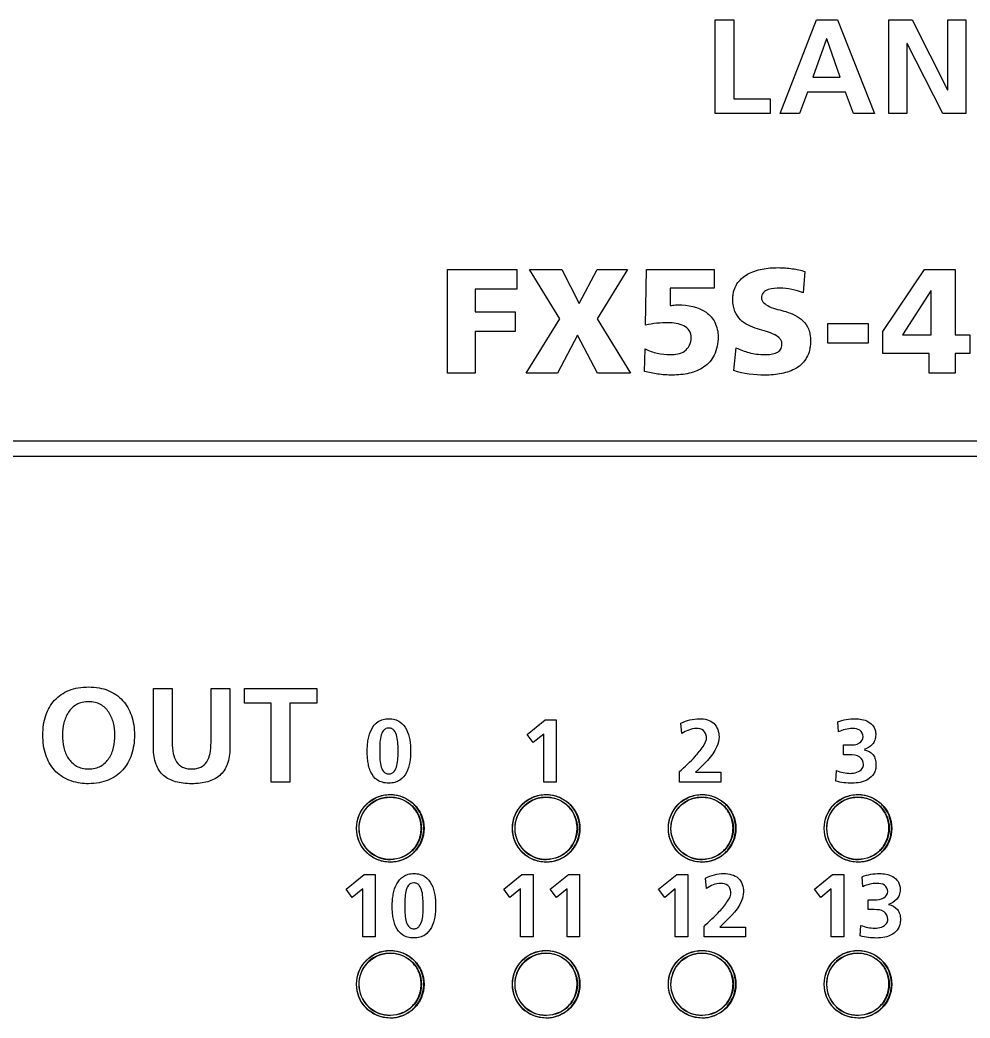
# Model space of a CAD drawing. Header units: millimetres. Extents: x 76 to 206, y 104 to 201.
# Drawn here: x 170.63 to 188.91, y 129.76 to 148.97 of the extents above; entities that cross this region are included whole.
import ezdxf

# ---------------------------------------------------------------- set-up
doc = ezdxf.new("R2010")
doc.units = ezdxf.units.MM
doc.header["$LTSCALE"] = 23.1
doc.layers.get('0').update_dxf_attribs({"linetype": 'CONTINUOUS'})

msp = doc.modelspace()

# ---------------------------------------------------------------- linework, layer by layer
at = {"color": 7, "linetype": 'Continuous'}
for p, q in [((184.011, 148.969), (184.372, 148.969)), ((184.011, 147.169), (184.011, 148.969)), ((184.372, 148.969), (184.372, 147.453)), ((185.258, 147.169), (185.959, 148.969)), ((185.959, 148.969), (186.366, 148.969)), ((186.366, 148.969), (187.073, 147.169)), ((187.354, 148.969), (187.798, 148.969)), ((187.354, 147.169), (187.354, 148.969)), ((187.798, 148.969), (188.483, 147.623)), ((188.489, 148.969), (188.834, 148.969)), ((188.489, 147.623), (188.489, 148.969)), ((188.834, 148.969), (188.834, 147.169)), ((186.152, 148.608), (185.892, 147.866)), ((186.158, 148.608), (186.152, 148.608)), ((186.418, 147.866), (186.158, 148.608)), ((187.705, 148.515), (187.7, 148.515)), ((187.7, 148.515), (187.7, 147.169)), ((188.393, 147.169), (187.705, 148.515)), ((185.892, 147.866), (186.418, 147.866)), ((185.789, 147.582), (185.631, 147.169)), ((186.518, 147.582), (185.789, 147.582)), ((186.673, 147.169), (186.518, 147.582)), ((188.483, 147.623), (188.489, 147.623)), ((184.372, 147.453), (185.07, 147.453)), ((185.07, 147.453), (185.07, 147.169)), ((185.07, 147.169), (184.011, 147.169)), ((185.631, 147.169), (185.258, 147.169)), ((187.073, 147.169), (186.673, 147.169)), ((187.7, 147.169), (187.354, 147.169)), ((188.834, 147.169), (188.393, 147.169)), ((178.858, 144.168), (180.196, 144.168)), ((178.858, 142.17), (178.858, 144.168)), ((180.196, 144.168), (180.196, 143.79)), ((180.44, 144.168), (181.061, 144.168)), ((181.018, 143.221), (180.44, 144.168)), ((181.061, 144.168), (181.396, 143.51)), ((181.396, 143.51), (181.74, 144.168)), ((181.74, 144.168), (182.324, 144.168)), ((182.324, 144.168), (181.74, 143.221)), ((182.671, 143.095), (182.686, 144.168)), ((182.686, 144.168), (183.988, 144.168)), ((183.988, 144.168), (183.988, 143.808)), ((185.736, 144.128), (185.702, 143.716)), ((187.235, 142.974), (188.037, 144.168)), ((188.037, 144.168), (188.627, 144.168)), ((188.627, 144.168), (188.627, 142.911)), ((180.196, 143.79), (179.391, 143.79)), ((179.391, 143.79), (179.391, 143.352)), ((183.988, 143.808), (183.144, 143.808)), ((183.144, 143.808), (183.144, 143.476)), ((188.157, 143.756), (187.613, 142.911)), ((188.163, 143.756), (188.157, 143.756)), ((188.163, 142.911), (188.163, 143.756)), ((179.391, 143.352), (180.161, 143.352)), ((180.161, 143.352), (180.161, 142.974)), ((180.371, 142.17), (181.018, 143.221)), ((181.74, 143.221), (182.382, 142.17)), ((186.177, 143.129), (186.953, 143.129)), ((186.177, 142.751), (186.177, 143.129)), ((186.953, 143.129), (186.953, 142.751)), ((180.161, 142.974), (179.391, 142.974)), ((179.391, 142.974), (179.391, 142.17)), ((181.359, 142.906), (180.975, 142.17)), ((181.746, 142.17), (181.359, 142.906)), ((187.235, 142.551), (187.235, 142.974)), ((187.613, 142.911), (188.163, 142.911)), ((188.627, 142.911), (188.91, 142.911)), ((188.91, 142.911), (188.91, 142.551)), ((186.953, 142.751), (186.177, 142.751)), ((182.651, 142.207), (182.66, 142.639)), ((184.37, 142.221), (184.416, 142.662)), ((188.128, 142.551), (187.235, 142.551)), ((188.128, 142.17), (188.128, 142.551)), ((188.91, 142.551), (188.627, 142.551)), ((188.627, 142.551), (188.627, 142.17)), ((179.391, 142.17), (178.858, 142.17)), ((180.975, 142.17), (180.371, 142.17)), ((182.382, 142.17), (181.746, 142.17)), ((188.627, 142.17), (188.128, 142.17)), ((145.709, 140.87), (200.526, 140.87)), ((200.526, 140.569), (145.709, 140.569)), ((173.202, 136.103), (173.563, 136.103)), ((173.202, 134.953), (173.202, 136.103)), ((173.563, 136.103), (173.563, 135.064)), ((174.31, 136.103), (174.671, 136.103)), ((174.31, 135.064), (174.31, 136.103)), ((174.671, 136.103), (174.671, 134.953)), ((174.953, 136.103), (176.345, 136.103)), ((174.953, 135.82), (174.953, 136.103)), ((176.345, 136.103), (176.345, 135.82)), ((175.469, 135.82), (174.953, 135.82)), ((175.469, 134.304), (175.469, 135.82)), ((176.345, 135.82), (175.829, 135.82)), ((175.829, 135.82), (175.829, 134.304)), ((180.39, 135.221), (180.74, 135.502)), ((180.74, 135.502), (180.953, 135.502)), ((180.953, 135.502), (180.953, 134.304)), ((183.371, 135.238), (183.352, 135.437)), ((186.383, 135.27), (186.369, 135.463)), ((180.51, 135.064), (180.39, 135.221)), ((180.713, 135.229), (180.51, 135.064)), ((180.713, 134.304), (180.713, 135.229)), ((186.482, 135.018), (186.592, 135.018)), ((186.482, 134.829), (186.482, 135.018)), ((186.599, 134.829), (186.482, 134.829)), ((183.325, 134.304), (183.325, 134.505)), ((183.632, 134.492), (184.122, 134.492)), ((184.122, 134.492), (184.122, 134.304)), ((186.331, 134.323), (186.345, 134.527)), ((175.829, 134.304), (175.469, 134.304)), ((180.953, 134.304), (180.713, 134.304)), ((184.122, 134.304), (183.325, 134.304)), ((176.908, 132.241), (177.258, 132.523)), ((177.258, 132.523), (177.471, 132.523)), ((177.471, 132.523), (177.471, 131.324)), ((179.942, 132.241), (180.292, 132.523)), ((180.292, 132.523), (180.505, 132.523)), ((180.505, 132.523), (180.505, 131.324)), ((180.838, 132.241), (181.188, 132.523)), ((181.188, 132.523), (181.401, 132.523)), ((181.401, 132.523), (181.401, 131.324)), ((182.92, 132.241), (183.27, 132.523)), ((183.27, 132.523), (183.483, 132.523)), ((183.483, 132.523), (183.483, 131.324)), ((185.92, 132.241), (186.27, 132.523)), ((186.27, 132.523), (186.483, 132.523)), ((186.483, 132.523), (186.483, 131.324)), ((183.841, 132.258), (183.822, 132.457)), ((186.853, 132.291), (186.839, 132.483)), ((177.028, 132.085), (176.908, 132.241)), ((177.231, 132.25), (177.028, 132.085)), ((177.231, 131.324), (177.231, 132.25)), ((180.062, 132.085), (179.942, 132.241)), ((180.265, 132.25), (180.062, 132.085)), ((180.265, 131.324), (180.265, 132.25)), ((180.958, 132.085), (180.838, 132.241)), ((181.161, 132.25), (180.958, 132.085)), ((181.161, 131.324), (181.161, 132.25)), ((183.04, 132.085), (182.92, 132.241)), ((183.243, 132.25), (183.04, 132.085)), ((183.243, 131.324), (183.243, 132.25)), ((186.04, 132.085), (185.92, 132.241)), ((186.242, 132.25), (186.04, 132.085)), ((186.242, 131.324), (186.242, 132.25)), ((186.952, 132.039), (187.062, 132.039)), ((186.952, 131.849), (186.952, 132.039)), ((187.069, 131.849), (186.952, 131.849)), ((183.795, 131.324), (183.795, 131.525)), ((184.102, 131.513), (184.592, 131.513)), ((184.592, 131.513), (184.592, 131.324)), ((186.801, 131.343), (186.815, 131.547)), ((177.471, 131.324), (177.231, 131.324)), ((180.505, 131.324), (180.265, 131.324)), ((181.401, 131.324), (181.161, 131.324)), ((183.483, 131.324), (183.243, 131.324)), ((184.592, 131.324), (183.795, 131.324)), ((186.483, 131.324), (186.242, 131.324))]:
    msp.add_line(p, q, dxfattribs=at)
for centre, radius in [((177.759, 133.413), 0.65), ((180.759, 133.413), 0.65), ((183.759, 133.413), 0.65), ((186.759, 133.413), 0.65), ((177.759, 133.413), 0.6), ((180.759, 133.413), 0.6), ((183.759, 133.413), 0.6), ((186.759, 133.413), 0.6), ((177.759, 130.413), 0.65), ((177.759, 130.413), 0.6), ((180.759, 130.413), 0.65), ((180.759, 130.413), 0.6), ((183.759, 130.413), 0.65), ((183.759, 130.413), 0.6), ((186.759, 130.413), 0.65), ((186.759, 130.413), 0.6)]:
    msp.add_circle(centre, radius, dxfattribs=at)
for centre, radius, start, end in [((177.753, 133.414), 0.65, 127.6366, 232.365), ((177.753, 133.414), 0.6, 64.3773, 132.5452), ((177.751, 133.412), 0.603, 45.0067, 64.2788), ((177.751, 133.413), 0.653, 46.2725, 49.9001), ((177.753, 133.415), 0.65, 42.6995, 46.271), ((180.753, 133.414), 0.65, 127.6366, 232.365), ((180.753, 133.414), 0.6, 64.3773, 132.5452), ((180.751, 133.412), 0.603, 45.0067, 64.2788), ((180.751, 133.413), 0.653, 46.2725, 49.9001), ((180.753, 133.415), 0.65, 42.6995, 46.271), ((183.753, 133.414), 0.65, 127.6366, 232.365), ((183.753, 133.414), 0.6, 64.3773, 132.5452), ((183.751, 133.412), 0.603, 45.0067, 64.2788), ((183.751, 133.413), 0.653, 46.2725, 49.9001), ((183.753, 133.415), 0.65, 42.6995, 46.271), ((186.753, 133.414), 0.65, 127.6366, 232.365), ((186.753, 133.414), 0.6, 64.3773, 132.5452), ((186.751, 133.412), 0.603, 45.0067, 64.2788), ((186.751, 133.413), 0.653, 46.2725, 49.9001), ((186.753, 133.415), 0.65, 42.6995, 46.271), ((177.753, 133.415), 0.6, 137.4425, 225.006), ((177.751, 133.417), 0.597, 132.5605, 137.4931), ((177.753, 133.414), 0.6, 42.5445, 44.9989), ((177.751, 133.412), 0.603, 39.9501, 42.5447), ((177.75, 133.411), 0.605, 36.1427, 39.9502), ((177.751, 133.412), 0.653, 40.1007, 42.7009), ((177.759, 133.417), 0.594, 15.1438, 36.2224), ((177.752, 133.413), 0.652, 24.8254, 40.1182), ((177.764, 133.419), 0.638, 19.357, 24.7864), ((180.753, 133.415), 0.6, 137.4425, 225.006), ((180.751, 133.417), 0.597, 132.5605, 137.4931), ((180.753, 133.414), 0.6, 42.5445, 44.9989), ((180.751, 133.412), 0.603, 39.9501, 42.5447), ((180.75, 133.411), 0.605, 36.1427, 39.9502), ((180.751, 133.412), 0.653, 40.1007, 42.7009), ((180.759, 133.417), 0.594, 15.1438, 36.2224), ((180.752, 133.413), 0.652, 24.8254, 40.1182), ((180.764, 133.419), 0.638, 19.357, 24.7864), ((183.753, 133.415), 0.6, 137.4425, 225.006), ((183.751, 133.417), 0.597, 132.5605, 137.4931), ((183.753, 133.414), 0.6, 42.5445, 44.9989), ((183.751, 133.412), 0.603, 39.9501, 42.5447), ((183.75, 133.411), 0.605, 36.1427, 39.9502), ((183.751, 133.412), 0.653, 40.1007, 42.7009), ((183.759, 133.417), 0.594, 15.1438, 36.2224), ((183.752, 133.413), 0.652, 24.8254, 40.1182), ((183.764, 133.419), 0.638, 19.357, 24.7864), ((186.753, 133.415), 0.6, 137.4425, 225.006), ((186.751, 133.417), 0.597, 132.5605, 137.4931), ((186.753, 133.414), 0.6, 42.5445, 44.9989), ((186.751, 133.412), 0.603, 39.9501, 42.5447), ((186.75, 133.411), 0.605, 36.1427, 39.9502), ((186.751, 133.412), 0.653, 40.1007, 42.7009), ((186.759, 133.417), 0.594, 15.1438, 36.2224), ((186.752, 133.413), 0.652, 24.8254, 40.1182), ((186.764, 133.419), 0.638, 19.357, 24.7864), ((177.749, 133.414), 0.604, 9.7615, 15.1601), ((177.752, 133.415), 0.601, 357.4529, 9.7895), ((177.749, 133.414), 0.654, 3.144, 19.3344), ((180.749, 133.414), 0.604, 9.7615, 15.1601), ((180.752, 133.415), 0.601, 357.4529, 9.7895), ((180.749, 133.414), 0.654, 3.144, 19.3344), ((183.749, 133.414), 0.604, 9.7615, 15.1601), ((183.752, 133.415), 0.601, 357.4529, 9.7895), ((183.749, 133.414), 0.654, 3.144, 19.3344), ((186.749, 133.414), 0.604, 9.7615, 15.1601), ((186.752, 133.415), 0.601, 357.4529, 9.7895), ((186.749, 133.414), 0.654, 3.144, 19.3344), ((177.75, 133.415), 0.603, 344.2615, 350.2392), ((177.749, 133.415), 0.604, 350.2334, 357.4457), ((177.749, 133.415), 0.654, 340.9569, 357.4498), ((177.754, 133.414), 0.649, 357.4486, 3.1506), ((180.75, 133.415), 0.603, 344.2615, 350.2392), ((180.749, 133.415), 0.604, 350.2334, 357.4457), ((180.749, 133.415), 0.654, 340.9569, 357.4498), ((180.754, 133.414), 0.649, 357.4486, 3.1506), ((183.75, 133.415), 0.603, 344.2615, 350.2392), ((183.749, 133.415), 0.604, 350.2334, 357.4457), ((183.749, 133.415), 0.654, 340.9569, 357.4498), ((183.754, 133.414), 0.649, 357.4486, 3.1506), ((186.75, 133.415), 0.603, 344.2615, 350.2392), ((186.749, 133.415), 0.604, 350.2334, 357.4457), ((186.749, 133.415), 0.654, 340.9569, 357.4498), ((186.754, 133.414), 0.649, 357.4486, 3.1506), ((177.759, 133.412), 0.594, 324.2856, 344.2731), ((177.751, 133.416), 0.652, 319.8847, 334.476), ((177.764, 133.41), 0.638, 334.5073, 340.9373), ((180.759, 133.412), 0.594, 324.2856, 344.2731), ((180.751, 133.416), 0.652, 319.8847, 334.476), ((180.764, 133.41), 0.638, 334.5073, 340.9373), ((183.759, 133.412), 0.594, 324.2856, 344.2731), ((183.751, 133.416), 0.652, 319.8847, 334.476), ((183.764, 133.41), 0.638, 334.5073, 340.9373), ((186.759, 133.412), 0.594, 324.2856, 344.2731), ((186.751, 133.416), 0.652, 319.8847, 334.476), ((186.764, 133.41), 0.638, 334.5073, 340.9373), ((177.752, 133.413), 0.598, 224.9739, 227.4383), ((177.752, 133.413), 0.598, 227.3832, 271.2656), ((177.752, 133.416), 0.652, 294.7551, 310.1186), ((177.751, 133.417), 0.604, 297.9925, 314.9882), ((177.751, 133.417), 0.653, 310.1007, 312.7675), ((177.752, 133.415), 0.601, 315.0029, 319.1209), ((177.753, 133.415), 0.651, 312.768, 319.9069), ((177.75, 133.417), 0.605, 319.1199, 324.3622), ((180.752, 133.413), 0.598, 224.9739, 227.4383), ((180.752, 133.413), 0.598, 227.3832, 271.2656), ((180.752, 133.416), 0.652, 294.7551, 310.1186), ((180.751, 133.417), 0.604, 297.9925, 314.9882), ((180.751, 133.417), 0.653, 310.1007, 312.7675), ((180.752, 133.415), 0.601, 315.0029, 319.1209), ((180.753, 133.415), 0.651, 312.768, 319.9069), ((180.75, 133.417), 0.605, 319.1199, 324.3622), ((183.752, 133.413), 0.598, 224.9739, 227.4383), ((183.752, 133.413), 0.598, 227.3832, 271.2656), ((183.752, 133.416), 0.652, 294.7551, 310.1186), ((183.751, 133.417), 0.604, 297.9925, 314.9882), ((183.751, 133.417), 0.653, 310.1007, 312.7675), ((183.752, 133.415), 0.601, 315.0029, 319.1209), ((183.753, 133.415), 0.651, 312.768, 319.9069), ((183.75, 133.417), 0.605, 319.1199, 324.3622), ((186.752, 133.413), 0.598, 224.9739, 227.4383), ((186.752, 133.413), 0.598, 227.3832, 271.2656), ((186.752, 133.416), 0.652, 294.7551, 310.1186), ((186.751, 133.417), 0.604, 297.9925, 314.9882), ((186.751, 133.417), 0.653, 310.1007, 312.7675), ((186.752, 133.415), 0.601, 315.0029, 319.1209), ((186.753, 133.415), 0.651, 312.768, 319.9069), ((186.75, 133.417), 0.605, 319.1199, 324.3622), ((177.753, 133.418), 0.653, 270.0485, 291.3072), ((177.758, 133.402), 0.637, 291.3603, 294.7168), ((177.755, 133.409), 0.594, 294.6429, 297.9744), ((180.753, 133.418), 0.653, 270.0485, 291.3072), ((180.758, 133.402), 0.637, 291.3603, 294.7168), ((180.755, 133.409), 0.594, 294.6429, 297.9744), ((183.753, 133.418), 0.653, 270.0485, 291.3072), ((183.758, 133.402), 0.637, 291.3603, 294.7168), ((183.755, 133.409), 0.594, 294.6429, 297.9744), ((186.753, 133.418), 0.653, 270.0485, 291.3072), ((186.758, 133.402), 0.637, 291.3603, 294.7168), ((186.755, 133.409), 0.594, 294.6429, 297.9744), ((177.753, 130.414), 0.6, 64.3773, 132.5452), ((180.753, 130.414), 0.6, 64.3773, 132.5452), ((183.753, 130.414), 0.6, 64.3773, 132.5452), ((186.753, 130.414), 0.6, 64.3773, 132.5452), ((177.753, 130.414), 0.65, 127.6366, 232.365), ((177.753, 130.415), 0.6, 137.4425, 225.006), ((177.751, 130.417), 0.597, 132.5605, 137.4931), ((177.751, 130.412), 0.603, 45.0067, 64.2788), ((177.751, 130.413), 0.653, 46.2725, 49.9001), ((177.753, 130.414), 0.6, 42.5445, 44.9989), ((177.751, 130.412), 0.603, 39.9501, 42.5447), ((177.753, 130.415), 0.65, 42.6995, 46.271), ((177.75, 130.411), 0.605, 36.1427, 39.9502), ((177.751, 130.412), 0.653, 40.1007, 42.7009), ((177.752, 130.413), 0.652, 24.8254, 40.1182), ((180.753, 130.414), 0.65, 127.6366, 232.365), ((180.753, 130.415), 0.6, 137.4425, 225.006), ((180.751, 130.417), 0.597, 132.5605, 137.4931), ((180.751, 130.412), 0.603, 45.0067, 64.2788), ((180.751, 130.413), 0.653, 46.2725, 49.9001), ((180.753, 130.414), 0.6, 42.5445, 44.9989), ((180.751, 130.412), 0.603, 39.9501, 42.5447), ((180.753, 130.415), 0.65, 42.6995, 46.271), ((180.75, 130.411), 0.605, 36.1427, 39.9502), ((180.751, 130.412), 0.653, 40.1007, 42.7009), ((180.752, 130.413), 0.652, 24.8254, 40.1182), ((183.753, 130.414), 0.65, 127.6366, 232.365), ((183.753, 130.415), 0.6, 137.4425, 225.006), ((183.751, 130.417), 0.597, 132.5605, 137.4931), ((183.751, 130.412), 0.603, 45.0067, 64.2788), ((183.751, 130.413), 0.653, 46.2725, 49.9001), ((183.753, 130.414), 0.6, 42.5445, 44.9989), ((183.751, 130.412), 0.603, 39.9501, 42.5447), ((183.753, 130.415), 0.65, 42.6995, 46.271), ((183.75, 130.411), 0.605, 36.1427, 39.9502), ((183.751, 130.412), 0.653, 40.1007, 42.7009), ((183.752, 130.413), 0.652, 24.8254, 40.1182), ((186.753, 130.414), 0.65, 127.6366, 232.365), ((186.753, 130.415), 0.6, 137.4425, 225.006), ((186.751, 130.417), 0.597, 132.5605, 137.4931), ((186.751, 130.412), 0.603, 45.0067, 64.2788), ((186.751, 130.413), 0.653, 46.2725, 49.9001), ((186.753, 130.414), 0.6, 42.5445, 44.9989), ((186.751, 130.412), 0.603, 39.9501, 42.5447), ((186.753, 130.415), 0.65, 42.6995, 46.271), ((186.75, 130.411), 0.605, 36.1427, 39.9502), ((186.751, 130.412), 0.653, 40.1007, 42.7009), ((186.752, 130.413), 0.652, 24.8254, 40.1182), ((177.759, 130.417), 0.594, 15.1438, 36.2224), ((177.764, 130.419), 0.638, 19.357, 24.7864), ((177.749, 130.414), 0.654, 3.144, 19.3344), ((180.759, 130.417), 0.594, 15.1438, 36.2224), ((180.764, 130.419), 0.638, 19.357, 24.7864), ((180.749, 130.414), 0.654, 3.144, 19.3344), ((183.759, 130.417), 0.594, 15.1438, 36.2224), ((183.764, 130.419), 0.638, 19.357, 24.7864), ((183.749, 130.414), 0.654, 3.144, 19.3344), ((186.759, 130.417), 0.594, 15.1438, 36.2224), ((186.764, 130.419), 0.638, 19.357, 24.7864), ((186.749, 130.414), 0.654, 3.144, 19.3344), ((177.749, 130.414), 0.604, 9.7615, 15.1601), ((177.752, 130.415), 0.601, 357.4529, 9.7895), ((177.754, 130.414), 0.649, 357.4486, 3.1506), ((180.749, 130.414), 0.604, 9.7615, 15.1601), ((180.752, 130.415), 0.601, 357.4529, 9.7895), ((180.754, 130.414), 0.649, 357.4486, 3.1506), ((183.749, 130.414), 0.604, 9.7615, 15.1601), ((183.752, 130.415), 0.601, 357.4529, 9.7895), ((183.754, 130.414), 0.649, 357.4486, 3.1506), ((186.749, 130.414), 0.604, 9.7615, 15.1601), ((186.752, 130.415), 0.601, 357.4529, 9.7895), ((186.754, 130.414), 0.649, 357.4486, 3.1506), ((177.759, 130.412), 0.594, 324.2856, 344.2731), ((177.75, 130.415), 0.603, 344.2615, 350.2392), ((177.749, 130.415), 0.604, 350.2334, 357.4457), ((177.749, 130.415), 0.654, 340.9569, 357.4498), ((180.759, 130.412), 0.594, 324.2856, 344.2731), ((180.75, 130.415), 0.603, 344.2615, 350.2392), ((180.749, 130.415), 0.604, 350.2334, 357.4457), ((180.749, 130.415), 0.654, 340.9569, 357.4498), ((183.759, 130.412), 0.594, 324.2856, 344.2731), ((183.75, 130.415), 0.603, 344.2615, 350.2392), ((183.749, 130.415), 0.604, 350.2334, 357.4457), ((183.749, 130.415), 0.654, 340.9569, 357.4498), ((186.759, 130.412), 0.594, 324.2856, 344.2731), ((186.75, 130.415), 0.603, 344.2615, 350.2392), ((186.749, 130.415), 0.604, 350.2334, 357.4457), ((186.749, 130.415), 0.654, 340.9569, 357.4498), ((177.75, 130.417), 0.605, 319.1199, 324.3622), ((177.751, 130.416), 0.652, 319.8847, 334.476), ((177.764, 130.41), 0.638, 334.5073, 340.9373), ((180.75, 130.417), 0.605, 319.1199, 324.3622), ((180.751, 130.416), 0.652, 319.8847, 334.476), ((180.764, 130.41), 0.638, 334.5073, 340.9373), ((183.75, 130.417), 0.605, 319.1199, 324.3622), ((183.751, 130.416), 0.652, 319.8847, 334.476), ((183.764, 130.41), 0.638, 334.5073, 340.9373), ((186.75, 130.417), 0.605, 319.1199, 324.3622), ((186.751, 130.416), 0.652, 319.8847, 334.476), ((186.764, 130.41), 0.638, 334.5073, 340.9373), ((177.752, 130.413), 0.598, 224.9739, 227.4383), ((177.752, 130.413), 0.598, 227.3832, 271.2656), ((177.755, 130.409), 0.594, 294.6429, 297.9744), ((177.752, 130.416), 0.652, 294.7551, 310.1186), ((177.751, 130.417), 0.604, 297.9925, 314.9882), ((177.751, 130.417), 0.653, 310.1007, 312.7675), ((177.752, 130.415), 0.601, 315.0029, 319.1209), ((177.753, 130.415), 0.651, 312.768, 319.9069), ((180.752, 130.413), 0.598, 224.9739, 227.4383), ((180.752, 130.413), 0.598, 227.3832, 271.2656), ((180.755, 130.409), 0.594, 294.6429, 297.9744), ((180.752, 130.416), 0.652, 294.7551, 310.1186), ((180.751, 130.417), 0.604, 297.9925, 314.9882), ((180.751, 130.417), 0.653, 310.1007, 312.7675), ((180.752, 130.415), 0.601, 315.0029, 319.1209), ((180.753, 130.415), 0.651, 312.768, 319.9069), ((183.752, 130.413), 0.598, 224.9739, 227.4383), ((183.752, 130.413), 0.598, 227.3832, 271.2656), ((183.755, 130.409), 0.594, 294.6429, 297.9744), ((183.752, 130.416), 0.652, 294.7551, 310.1186), ((183.751, 130.417), 0.604, 297.9925, 314.9882), ((183.751, 130.417), 0.653, 310.1007, 312.7675), ((183.752, 130.415), 0.601, 315.0029, 319.1209), ((183.753, 130.415), 0.651, 312.768, 319.9069), ((186.752, 130.413), 0.598, 224.9739, 227.4383), ((186.752, 130.413), 0.598, 227.3832, 271.2656), ((186.755, 130.409), 0.594, 294.6429, 297.9744), ((186.752, 130.416), 0.652, 294.7551, 310.1186), ((186.751, 130.417), 0.604, 297.9925, 314.9882), ((186.751, 130.417), 0.653, 310.1007, 312.7675), ((186.752, 130.415), 0.601, 315.0029, 319.1209), ((186.753, 130.415), 0.651, 312.768, 319.9069), ((177.753, 130.418), 0.653, 270.0485, 291.3072), ((177.758, 130.402), 0.637, 291.3603, 294.7168), ((180.753, 130.418), 0.653, 270.0485, 291.3072), ((180.758, 130.402), 0.637, 291.3603, 294.7168), ((183.753, 130.418), 0.653, 270.0485, 291.3072), ((183.758, 130.402), 0.637, 291.3603, 294.7168), ((186.753, 130.418), 0.653, 270.0485, 291.3072), ((186.758, 130.402), 0.637, 291.3603, 294.7168)]:
    msp.add_arc(centre, radius, start, end, dxfattribs=at)
for points, knots in [([(185.162, 142.908), (185.158, 142.91), (185.103, 142.937), (184.99, 142.974), (184.82, 143.023), (184.647, 143.088), (184.488, 143.193), (184.394, 143.331), (184.356, 143.469), (184.348, 143.577), (184.353, 143.674), (184.373, 143.777), (184.422, 143.891), (184.516, 144), (184.676, 144.111), (184.917, 144.187), (185.212, 144.21), (185.488, 144.19), (185.66, 144.154), (185.736, 144.128)], [0, 0, 0, 0, 0.005697, 0.061735, 0.124872, 0.189956, 0.254071, 0.320652, 0.358676, 0.402436, 0.432451, 0.460204, 0.511137, 0.559651, 0.608696, 0.711935, 0.818427, 0.91574, 1, 1, 1, 1]), ([(185.258, 143.808), (185.181, 143.808), (185.067, 143.805), (184.926, 143.735), (184.9, 143.658), (184.9, 143.622)], [0, 0, 0, 0, 0.516552, 0.755999, 1, 1, 1, 1]), ([(183.144, 143.476), (183.161, 143.477), (183.213, 143.481), (183.266, 143.487), (183.301, 143.487)], [0, 0, 0, 0, 0.325222, 1, 1, 1, 1]), ([(183.301, 143.487), (183.486, 143.487), (183.777, 143.436), (184.032, 143.153), (184.066, 142.965), (184.066, 142.869)], [0, 0, 0, 0, 0.504396, 0.736396, 1, 1, 1, 1]), ([(184.9, 143.622), (184.9, 143.548), (185.09, 143.41), (185.324, 143.382), (185.548, 143.293), (185.707, 143.19), (185.801, 143.051), (185.839, 142.914), (185.847, 142.804), (185.842, 142.703), (185.824, 142.594), (185.778, 142.472), (185.689, 142.353), (185.532, 142.233), (185.284, 142.151), (185.075, 142.135), (184.966, 142.135)], [0, 0, 0, 0, 0.08492, 0.215542, 0.287342, 0.358209, 0.431784, 0.473673, 0.521744, 0.55744, 0.590295, 0.649712, 0.704783, 0.759376, 0.87475, 1, 1, 1, 1]), ([(183.55, 142.851), (183.55, 142.9), (183.525, 142.998), (183.364, 143.125), (183.209, 143.143), (183.107, 143.143)], [0, 0, 0, 0, 0.246381, 0.478159, 1, 1, 1, 1]), ([(184.416, 142.662), (184.493, 142.621), (184.622, 142.572), (184.809, 142.537), (184.954, 142.528), (185.084, 142.534), (185.192, 142.559), (185.263, 142.611), (185.291, 142.672), (185.298, 142.728), (185.289, 142.788), (185.247, 142.858), (185.197, 142.89), (185.162, 142.908)], [0, 0, 0, 0, 0.210925, 0.331313, 0.460464, 0.5598, 0.648063, 0.724444, 0.763408, 0.807773, 0.859443, 0.907337, 1, 1, 1, 1]), ([(184.066, 142.869), (184.066, 142.749), (184.028, 142.522), (183.805, 142.271), (183.508, 142.155), (183.202, 142.127), (182.912, 142.149), (182.735, 142.186), (182.651, 142.207)], [0, 0, 0, 0, 0.195296, 0.358905, 0.525965, 0.704818, 0.858304, 1, 1, 1, 1]), ([(182.66, 142.639), (182.735, 142.602), (182.896, 142.547), (183.153, 142.522), (183.448, 142.549), (183.55, 142.756), (183.55, 142.851)], [0, 0, 0, 0, 0.23426, 0.468868, 0.73248, 1, 1, 1, 1]), ([(171.914, 134.273), (171.859, 134.275), (171.743, 134.287), (171.522, 134.348), (171.276, 134.516), (171.135, 134.778), (171.082, 135.014), (171.069, 135.209), (171.082, 135.403), (171.136, 135.638), (171.278, 135.896), (171.525, 136.061), (171.758, 136.124), (171.887, 136.134), (171.955, 136.134)], [0, 0, 0, 0, 0.057359, 0.122199, 0.240185, 0.359452, 0.424434, 0.494278, 0.563972, 0.628596, 0.746993, 0.864341, 0.928833, 1, 1, 1, 1]), ([(171.955, 136.134), (172.022, 136.134), (172.15, 136.124), (172.383, 136.059), (172.628, 135.893), (172.772, 135.635), (172.828, 135.401), (172.841, 135.209), (172.828, 135.016), (172.773, 134.78), (172.631, 134.52), (172.385, 134.35), (172.152, 134.283), (172.009, 134.272), (171.928, 134.273), (171.914, 134.273)], [0, 0, 0, 0, 0.0686, 0.131175, 0.245985, 0.361777, 0.424457, 0.491603, 0.558894, 0.621921, 0.738557, 0.853993, 0.916909, 0.986027, 1, 1, 1, 1]), ([(171.955, 135.851), (171.913, 135.851), (171.833, 135.842), (171.69, 135.788), (171.552, 135.654), (171.467, 135.441), (171.441, 135.207), (171.465, 134.972), (171.548, 134.756), (171.686, 134.62), (171.831, 134.565), (171.912, 134.556), (171.955, 134.556)], [0, 0, 0, 0, 0.068208, 0.12979, 0.246438, 0.368506, 0.496749, 0.627601, 0.750715, 0.867846, 0.930196, 1, 1, 1, 1]), ([(171.955, 134.556), (171.998, 134.556), (172.079, 134.565), (172.224, 134.62), (172.362, 134.756), (172.445, 134.972), (172.469, 135.207), (172.443, 135.441), (172.357, 135.654), (172.22, 135.788), (172.077, 135.842), (171.997, 135.851), (171.955, 135.851)], [0, 0, 0, 0, 0.069781, 0.132122, 0.249262, 0.372391, 0.503251, 0.631502, 0.753585, 0.870242, 0.931815, 1, 1, 1, 1]), ([(177.314, 134.9), (177.314, 134.909), (177.315, 134.928), (177.316, 134.966), (177.32, 135.031), (177.336, 135.157), (177.385, 135.324), (177.496, 135.46), (177.622, 135.515), (177.733, 135.527), (177.845, 135.514), (177.975, 135.457), (178.086, 135.316), (178.14, 135.114), (178.149, 134.972), (178.149, 134.9)], [0, 0, 0, 0, 0.016743, 0.033533, 0.067131, 0.133616, 0.258808, 0.372907, 0.431949, 0.498382, 0.569304, 0.63096, 0.747376, 0.872275, 1, 1, 1, 1]), ([(183.352, 135.437), (183.407, 135.465), (183.523, 135.507), (183.698, 135.53), (183.858, 135.512), (184.035, 135.423), (184.084, 135.267), (184.084, 135.173)], [0, 0, 0, 0, 0.195001, 0.39043, 0.556589, 0.700177, 1, 1, 1, 1]), ([(186.704, 135.523), (186.745, 135.523), (186.833, 135.515), (186.961, 135.474), (187.053, 135.393), (187.093, 135.299), (187.101, 135.226), (187.096, 135.16), (187.079, 135.094), (187.021, 134.997), (186.934, 134.951), (186.876, 134.929)], [0, 0, 0, 0, 0.131032, 0.274839, 0.419847, 0.499252, 0.591055, 0.651523, 0.70578, 0.804076, 1, 1, 1, 1]), ([(177.909, 134.9), (177.909, 134.945), (177.908, 135.039), (177.893, 135.174), (177.855, 135.283), (177.79, 135.337), (177.73, 135.348), (177.671, 135.337), (177.607, 135.282), (177.57, 135.174), (177.556, 135.039), (177.555, 134.945), (177.555, 134.9)], [0, 0, 0, 0, 0.128125, 0.267972, 0.389949, 0.443656, 0.501017, 0.557373, 0.610476, 0.732073, 0.871876, 1, 1, 1, 1]), ([(183.325, 134.505), (183.425, 134.602), (183.595, 134.75), (183.771, 134.969), (183.872, 135.151), (183.795, 135.315), (183.642, 135.345), (183.5, 135.312), (183.412, 135.264), (183.371, 135.238)], [0, 0, 0, 0, 0.293011, 0.465152, 0.600116, 0.69544, 0.793423, 0.897737, 1, 1, 1, 1]), ([(186.858, 135.176), (186.858, 135.222), (186.806, 135.325), (186.604, 135.344), (186.466, 135.311), (186.383, 135.27)], [0, 0, 0, 0, 0.246612, 0.50843, 1, 1, 1, 1]), ([(173.563, 135.064), (173.563, 134.994), (173.571, 134.867), (173.631, 134.693), (173.737, 134.596), (173.844, 134.561), (173.936, 134.553), (174.028, 134.561), (174.136, 134.596), (174.242, 134.693), (174.302, 134.867), (174.31, 134.994), (174.31, 135.064)], [0, 0, 0, 0, 0.146375, 0.266745, 0.374618, 0.433195, 0.49995, 0.566745, 0.62535, 0.73325, 0.853624, 1, 1, 1, 1]), ([(184.084, 135.173), (184.084, 135.109), (184.007, 134.832), (183.784, 134.642), (183.632, 134.492)], [0, 0, 0, 0, 0.229935, 1, 1, 1, 1]), ([(186.592, 135.018), (186.658, 135.018), (186.779, 135.02), (186.858, 135.13), (186.858, 135.176)], [0, 0, 0, 0, 0.587439, 1, 1, 1, 1]), ([(174.671, 134.953), (174.671, 134.849), (174.65, 134.655), (174.491, 134.413), (174.284, 134.313), (174.096, 134.278), (173.936, 134.27), (173.777, 134.278), (173.589, 134.313), (173.381, 134.413), (173.223, 134.655), (173.202, 134.849), (173.202, 134.953)], [0, 0, 0, 0, 0.137248, 0.249221, 0.363262, 0.42814, 0.500034, 0.571903, 0.636762, 0.750784, 0.862752, 1, 1, 1, 1]), ([(178.149, 134.9), (178.149, 134.828), (178.14, 134.687), (178.085, 134.486), (177.974, 134.348), (177.844, 134.291), (177.728, 134.278), (177.611, 134.292), (177.477, 134.351), (177.39, 134.466), (177.346, 134.594), (177.326, 134.697), (177.318, 134.783), (177.315, 134.843), (177.315, 134.876), (177.314, 134.892), (177.314, 134.9)], [0, 0, 0, 0, 0.127617, 0.251752, 0.367536, 0.42894, 0.499472, 0.573832, 0.637358, 0.755241, 0.816693, 0.879358, 0.941348, 0.971279, 0.985815, 1, 1, 1, 1]), ([(177.555, 134.9), (177.555, 134.856), (177.555, 134.763), (177.569, 134.63), (177.607, 134.523), (177.671, 134.469), (177.73, 134.458), (177.79, 134.469), (177.855, 134.522), (177.894, 134.63), (177.908, 134.763), (177.909, 134.856), (177.909, 134.9)], [0, 0, 0, 0, 0.127264, 0.266466, 0.387956, 0.441548, 0.498967, 0.557403, 0.61161, 0.733488, 0.872735, 1, 1, 1, 1]), ([(186.864, 134.642), (186.864, 134.697), (186.797, 134.825), (186.664, 134.829), (186.599, 134.829)], [0, 0, 0, 0, 0.458976, 1, 1, 1, 1]), ([(186.876, 134.925), (186.94, 134.917), (187.039, 134.865), (187.096, 134.742), (187.108, 134.642), (187.098, 134.546), (187.056, 134.44), (186.954, 134.344), (186.803, 134.293), (186.698, 134.283), (186.645, 134.283)], [0, 0, 0, 0, 0.18675, 0.278423, 0.377656, 0.470776, 0.55182, 0.700139, 0.851018, 1, 1, 1, 1]), ([(186.611, 134.472), (186.693, 134.472), (186.825, 134.504), (186.864, 134.615), (186.864, 134.642)], [0, 0, 0, 0, 0.748989, 1, 1, 1, 1]), ([(177.356, 133.929), (177.4, 133.963), (177.524, 134.036), (177.751, 134.082), (177.923, 134.048), (178.002, 134.015)], [0, 0, 0, 0, 0.24511, 0.625951, 1, 1, 1, 1]), ([(180.356, 133.929), (180.4, 133.963), (180.524, 134.036), (180.751, 134.082), (180.923, 134.048), (181.002, 134.015)], [0, 0, 0, 0, 0.24511, 0.625951, 1, 1, 1, 1]), ([(183.356, 133.929), (183.4, 133.963), (183.524, 134.036), (183.751, 134.082), (183.923, 134.048), (184.002, 134.015)], [0, 0, 0, 0, 0.24511, 0.625951, 1, 1, 1, 1]), ([(186.356, 133.929), (186.4, 133.963), (186.524, 134.036), (186.751, 134.082), (186.923, 134.048), (187.002, 134.015)], [0, 0, 0, 0, 0.24511, 0.625951, 1, 1, 1, 1]), ([(178.002, 134.015), (178.003, 134.015), (178.065, 133.989), (178.122, 133.954), (178.172, 133.912)], [0, 0, 0, 0, 0.023204, 1, 1, 1, 1]), ([(181.002, 134.015), (181.003, 134.015), (181.065, 133.989), (181.122, 133.954), (181.172, 133.912)], [0, 0, 0, 0, 0.023204, 1, 1, 1, 1]), ([(184.002, 134.015), (184.003, 134.015), (184.065, 133.989), (184.122, 133.954), (184.172, 133.912)], [0, 0, 0, 0, 0.023204, 1, 1, 1, 1]), ([(187.002, 134.015), (187.003, 134.015), (187.065, 133.989), (187.122, 133.954), (187.172, 133.912)], [0, 0, 0, 0, 0.023204, 1, 1, 1, 1]), ([(177.753, 132.764), (177.667, 132.764), (177.524, 132.793), (177.4, 132.866), (177.356, 132.9)], [0, 0, 0, 0, 0.608814, 1, 1, 1, 1]), ([(178.003, 132.869), (177.998, 132.866), (177.923, 132.833), (177.841, 132.816), (177.765, 132.815)], [0, 0, 0, 0, 0.07295, 1, 1, 1, 1]), ([(180.753, 132.764), (180.667, 132.764), (180.524, 132.793), (180.4, 132.866), (180.356, 132.9)], [0, 0, 0, 0, 0.608814, 1, 1, 1, 1]), ([(181.003, 132.869), (180.998, 132.866), (180.923, 132.833), (180.841, 132.816), (180.765, 132.815)], [0, 0, 0, 0, 0.07295, 1, 1, 1, 1]), ([(183.753, 132.764), (183.667, 132.764), (183.524, 132.793), (183.4, 132.866), (183.356, 132.9)], [0, 0, 0, 0, 0.608814, 1, 1, 1, 1]), ([(184.003, 132.869), (183.998, 132.866), (183.923, 132.833), (183.841, 132.816), (183.765, 132.815)], [0, 0, 0, 0, 0.07295, 1, 1, 1, 1]), ([(186.753, 132.764), (186.667, 132.764), (186.524, 132.793), (186.4, 132.866), (186.356, 132.9)], [0, 0, 0, 0, 0.608814, 1, 1, 1, 1]), ([(187.003, 132.869), (186.998, 132.866), (186.923, 132.833), (186.841, 132.816), (186.765, 132.815)], [0, 0, 0, 0, 0.07295, 1, 1, 1, 1]), ([(177.797, 131.92), (177.797, 131.929), (177.797, 131.948), (177.798, 131.986), (177.802, 132.052), (177.818, 132.177), (177.867, 132.344), (177.979, 132.48), (178.104, 132.535), (178.215, 132.548), (178.327, 132.535), (178.458, 132.477), (178.569, 132.337), (178.622, 132.134), (178.631, 131.992), (178.631, 131.92)], [0, 0, 0, 0, 0.016743, 0.033533, 0.067131, 0.133616, 0.258808, 0.372907, 0.431949, 0.498382, 0.569304, 0.63096, 0.747376, 0.872275, 1, 1, 1, 1]), ([(183.822, 132.457), (183.877, 132.485), (183.993, 132.528), (184.168, 132.55), (184.328, 132.532), (184.505, 132.443), (184.554, 132.287), (184.554, 132.193)], [0, 0, 0, 0, 0.195043, 0.390382, 0.556551, 0.700177, 1, 1, 1, 1]), ([(187.174, 132.543), (187.216, 132.543), (187.303, 132.535), (187.431, 132.494), (187.523, 132.413), (187.563, 132.32), (187.571, 132.246), (187.566, 132.18), (187.549, 132.115), (187.491, 132.017), (187.404, 131.971), (187.346, 131.949)], [0, 0, 0, 0, 0.131104, 0.2749, 0.419872, 0.499267, 0.591066, 0.651533, 0.705789, 0.804081, 1, 1, 1, 1]), ([(178.391, 131.92), (178.391, 131.965), (178.39, 132.059), (178.376, 132.194), (178.337, 132.303), (178.272, 132.357), (178.213, 132.369), (178.153, 132.357), (178.09, 132.303), (178.052, 132.194), (178.038, 132.059), (178.037, 131.965), (178.037, 131.92)], [0, 0, 0, 0, 0.128111, 0.267946, 0.38993, 0.443663, 0.50107, 0.55742, 0.610518, 0.732102, 0.87189, 1, 1, 1, 1]), ([(183.795, 131.525), (183.895, 131.622), (184.065, 131.77), (184.241, 131.989), (184.342, 132.171), (184.265, 132.335), (184.112, 132.365), (183.97, 132.332), (183.882, 132.285), (183.841, 132.258)], [0, 0, 0, 0, 0.293034, 0.465189, 0.600164, 0.695475, 0.793509, 0.897826, 1, 1, 1, 1]), ([(187.329, 132.196), (187.329, 132.243), (187.276, 132.345), (187.074, 132.365), (186.936, 132.331), (186.853, 132.291)], [0, 0, 0, 0, 0.246627, 0.508537, 1, 1, 1, 1]), ([(184.554, 132.193), (184.554, 132.129), (184.477, 131.852), (184.254, 131.663), (184.102, 131.513)], [0, 0, 0, 0, 0.229944, 1, 1, 1, 1]), ([(187.062, 132.039), (187.128, 132.039), (187.249, 132.041), (187.329, 132.15), (187.329, 132.196)], [0, 0, 0, 0, 0.587815, 1, 1, 1, 1]), ([(187.346, 131.946), (187.411, 131.937), (187.509, 131.885), (187.566, 131.763), (187.578, 131.663), (187.568, 131.567), (187.526, 131.46), (187.424, 131.364), (187.273, 131.313), (187.168, 131.303), (187.116, 131.303)], [0, 0, 0, 0, 0.186797, 0.27845, 0.377676, 0.470793, 0.551835, 0.700149, 0.851023, 1, 1, 1, 1]), ([(178.631, 131.92), (178.631, 131.848), (178.622, 131.707), (178.567, 131.506), (178.456, 131.368), (178.326, 131.312), (178.21, 131.299), (178.093, 131.312), (177.96, 131.372), (177.873, 131.487), (177.828, 131.615), (177.808, 131.717), (177.8, 131.804), (177.797, 131.863), (177.797, 131.896), (177.797, 131.912), (177.797, 131.92)], [0, 0, 0, 0, 0.127617, 0.251752, 0.367536, 0.42894, 0.499472, 0.573832, 0.637358, 0.755241, 0.816693, 0.879358, 0.941348, 0.971279, 0.985815, 1, 1, 1, 1]), ([(178.037, 131.92), (178.037, 131.876), (178.038, 131.783), (178.052, 131.65), (178.089, 131.543), (178.153, 131.49), (178.213, 131.478), (178.273, 131.49), (178.338, 131.543), (178.376, 131.65), (178.391, 131.783), (178.391, 131.876), (178.391, 131.92)], [0, 0, 0, 0, 0.127257, 0.266452, 0.387935, 0.441524, 0.498941, 0.55738, 0.611599, 0.733494, 0.872741, 1, 1, 1, 1]), ([(187.334, 131.662), (187.334, 131.717), (187.268, 131.845), (187.134, 131.849), (187.069, 131.849)], [0, 0, 0, 0, 0.458802, 1, 1, 1, 1]), ([(187.081, 131.492), (187.163, 131.492), (187.295, 131.524), (187.334, 131.635), (187.334, 131.662)], [0, 0, 0, 0, 0.749073, 1, 1, 1, 1]), ([(177.356, 130.929), (177.4, 130.963), (177.524, 131.036), (177.751, 131.082), (177.923, 131.048), (178.002, 131.015)], [0, 0, 0, 0, 0.24511, 0.625951, 1, 1, 1, 1]), ([(178.002, 131.015), (178.003, 131.015), (178.065, 130.989), (178.122, 130.954), (178.172, 130.912)], [0, 0, 0, 0, 0.023204, 1, 1, 1, 1]), ([(180.356, 130.929), (180.4, 130.963), (180.524, 131.036), (180.751, 131.082), (180.923, 131.048), (181.002, 131.015)], [0, 0, 0, 0, 0.24511, 0.625951, 1, 1, 1, 1]), ([(181.002, 131.015), (181.003, 131.015), (181.065, 130.989), (181.122, 130.954), (181.172, 130.912)], [0, 0, 0, 0, 0.023204, 1, 1, 1, 1]), ([(183.356, 130.929), (183.4, 130.963), (183.524, 131.036), (183.751, 131.082), (183.923, 131.048), (184.002, 131.015)], [0, 0, 0, 0, 0.24511, 0.625951, 1, 1, 1, 1]), ([(184.002, 131.015), (184.003, 131.015), (184.065, 130.989), (184.122, 130.954), (184.172, 130.912)], [0, 0, 0, 0, 0.023204, 1, 1, 1, 1]), ([(186.356, 130.929), (186.4, 130.963), (186.524, 131.036), (186.751, 131.082), (186.923, 131.048), (187.002, 131.015)], [0, 0, 0, 0, 0.24511, 0.625951, 1, 1, 1, 1]), ([(187.002, 131.015), (187.003, 131.015), (187.065, 130.989), (187.122, 130.954), (187.172, 130.912)], [0, 0, 0, 0, 0.023204, 1, 1, 1, 1]), ([(177.753, 129.764), (177.667, 129.764), (177.524, 129.793), (177.4, 129.866), (177.356, 129.9)], [0, 0, 0, 0, 0.608814, 1, 1, 1, 1]), ([(178.003, 129.869), (177.998, 129.866), (177.923, 129.833), (177.841, 129.816), (177.765, 129.815)], [0, 0, 0, 0, 0.07295, 1, 1, 1, 1]), ([(180.753, 129.764), (180.667, 129.764), (180.524, 129.793), (180.4, 129.866), (180.356, 129.9)], [0, 0, 0, 0, 0.608814, 1, 1, 1, 1]), ([(181.003, 129.869), (180.998, 129.866), (180.923, 129.833), (180.841, 129.816), (180.765, 129.815)], [0, 0, 0, 0, 0.07295, 1, 1, 1, 1]), ([(183.753, 129.764), (183.667, 129.764), (183.524, 129.793), (183.4, 129.866), (183.356, 129.9)], [0, 0, 0, 0, 0.608814, 1, 1, 1, 1]), ([(184.003, 129.869), (183.998, 129.866), (183.923, 129.833), (183.841, 129.816), (183.765, 129.815)], [0, 0, 0, 0, 0.07295, 1, 1, 1, 1]), ([(186.753, 129.764), (186.667, 129.764), (186.524, 129.793), (186.4, 129.866), (186.356, 129.9)], [0, 0, 0, 0, 0.608814, 1, 1, 1, 1]), ([(187.003, 129.869), (186.998, 129.866), (186.923, 129.833), (186.841, 129.816), (186.765, 129.815)], [0, 0, 0, 0, 0.07295, 1, 1, 1, 1])]:
    msp.add_open_spline(points, degree=3, knots=knots, dxfattribs=at)
for points in [[(185.702, 143.716), (185.565, 143.779), (185.409, 143.808), (185.258, 143.808)], [(183.107, 143.143), (182.961, 143.143), (182.813, 143.131), (182.671, 143.095)], [(184.966, 142.135), (184.765, 142.135), (184.561, 142.16), (184.37, 142.221)], [(186.369, 135.463), (186.475, 135.504), (186.59, 135.523), (186.704, 135.523)], [(186.345, 134.527), (186.429, 134.493), (186.521, 134.472), (186.611, 134.472)], [(186.645, 134.283), (186.54, 134.283), (186.433, 134.293), (186.331, 134.323)], [(186.839, 132.483), (186.945, 132.525), (187.061, 132.543), (187.174, 132.543)], [(186.815, 131.547), (186.899, 131.514), (186.991, 131.492), (187.081, 131.492)], [(187.116, 131.303), (187.01, 131.303), (186.903, 131.314), (186.801, 131.343)]]:
    msp.add_open_spline(points, degree=3, dxfattribs=at)

doc.saveas('drawing.dxf')
